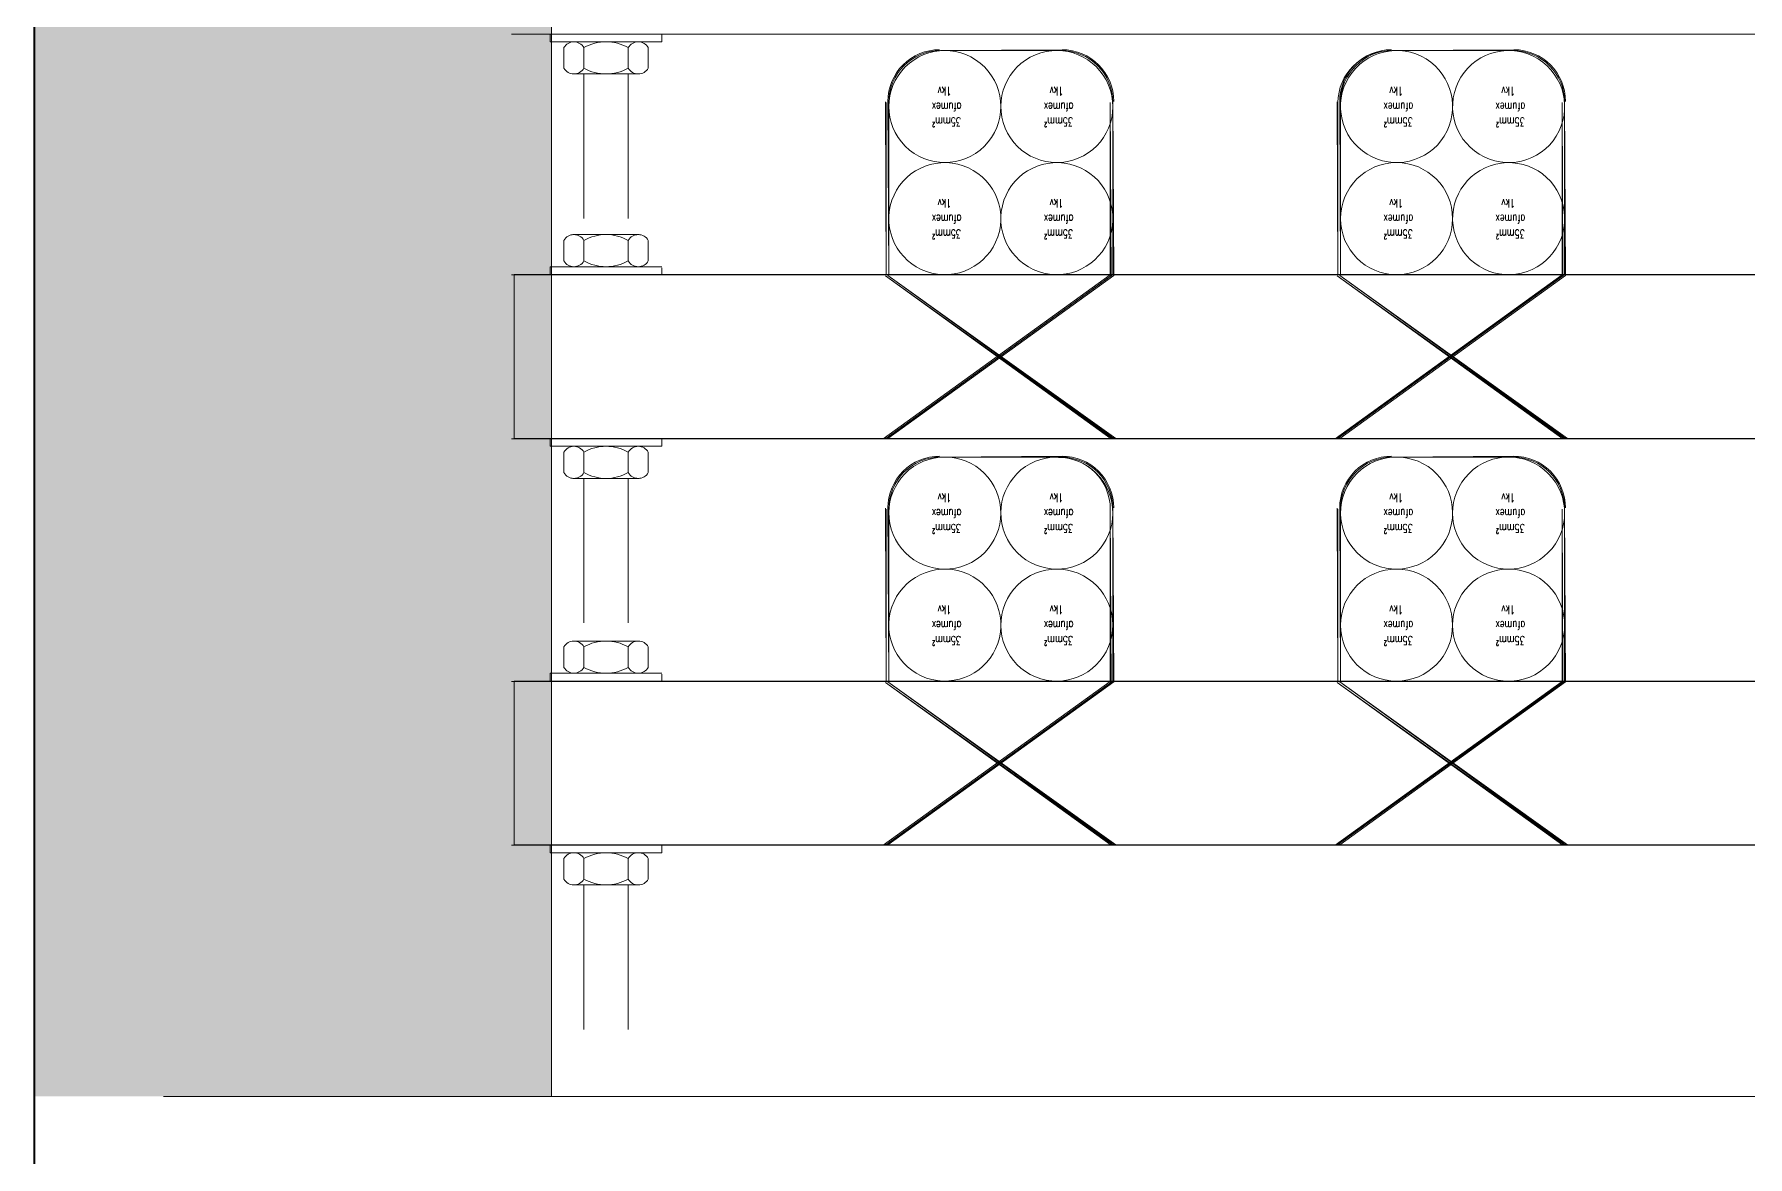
# Model space of a CAD drawing. Extents: x -14.2 to 52.3, y 2.5 to 90.9.
# Drawn here: x 11.7422 to 11.941, y 17.6267 to 17.7569 of the extents above; entities that cross this region are included whole.
import ezdxf

# ---------------------------------------------------------------- set-up
doc = ezdxf.new("R2010")
doc.units = 0
for name, color, linetype, lineweight in [('limpo_PINI-PSG-PE-0102-LAZ-R00$0$0-1', 7, 'Continuous', 5), ('limpo_PINI-PSG-PE-0102-LAZ-R00$0$A-WALL', 1, 'Continuous', 5), ('limpo_PINI-PSG-PE-0102-LAZ-R00$0$A-WALL-FNSH', 1, 'Continuous', 40), ('limpo_PINI-PSG-PE-0102-LAZ-R00$0$PNIN-HID-PL-0009-LAZ-R00_dwg', 8, 'Continuous', 5), ('limpo_PINI-PSG-PE-0102-LAZ-R00$0$S-BEAM', 12, 'Continuous', 5)]:
    doc.layers.add(name, color=color, linetype=linetype, lineweight=lineweight)
doc.layers.add('limpo_PINI-PSG-PE-0102-LAZ-R00$0$0-8', color=7, linetype='Continuous', lineweight=5, true_color=0x999999)
doc.layers.add('limpo_PINI-PSG-PE-0102-LAZ-R00$0$XR_ARQT', color=7, linetype='Continuous')
doc.layers.add('XR_ARQT', color=7, linetype='Continuous')
doc.styles.add('limpo_PINI-PSG-PE-0102-LAZ-R00$0$RomanS_2', font='romans__.ttf', dxfattribs={"width": 0.7, "height": 0.001})

# ---------------------------------------------------------------- blocks, each defined once
blk = doc.blocks.new('limpo_PINI-PSG-PE-0102-LAZ-R00$0$LAZ GERAL - PNE_dwg-25011385-009 - PRE - PAV_ LAZER - GERAL')
at = {"layer": 'limpo_PINI-PSG-PE-0102-LAZ-R00$0$0-8'}
for p, q in [((-9.823514366990139, -7.075111886829141), (-9.823514366990139, -7.077488252043729)), ((-9.821191985353636, -7.075111886829141), (-9.821191985353636, -7.077488252043729)), ((-9.81603985956292, -7.077488252043729), (-9.81603985956292, -7.075111886829141)), ((-9.81371748019734, -7.075111886829141), (-9.81371748019734, -7.077488252043729)), ((-9.822468383642843, -7.078159931612014), (-9.814763460138252, -7.078159931612014)), ((-9.821192088681272, -7.09493532935381), (-9.821192088681272, -7.078159929341076)), ((-9.816039961755067, -7.094935331624747), (-9.816039961755067, -7.078159929341076)), ((-9.823514366990139, -7.099857292276624), (-9.823514366990139, -7.097480924791107)), ((-9.822468383642843, -7.096809247493745), (-9.814763460138252, -7.096809247493745)), ((-9.821191985353636, -7.099857290005687), (-9.821191985353636, -7.09748092252017)), ((-9.81603985956292, -7.097480924791107), (-9.81603985956292, -7.099857290005687)), ((-9.813717479061893, -7.099857290005687), (-9.813717479061893, -7.097480924791107)), ((-8.779996496658697, -7.101449110084801), (-9.8292980312672, -7.101449110084801)), ((-9.823514366990139, -7.122042370718717), (-9.823514366990139, -7.124418733662367)), ((-9.821191986489112, -7.122042368447779), (-9.821191986489112, -7.124418735933304)), ((-9.816039860698396, -7.124418735933304), (-9.816039860698396, -7.122042370718717)), ((-9.813717479061893, -7.122042368447779), (-9.813717479061893, -7.124418733662367)), ((-9.82246838477829, -7.125090413230659), (-9.8147634612737, -7.125090413230659)), ((-9.821192087545782, -7.141865813243392), (-9.821192087545782, -7.125090413230659)), ((-9.816039961755067, -7.141865813243392), (-9.816039961755067, -7.125090413230659)), ((-9.823514368125586, -7.147018732726579), (-9.823514368125586, -7.144642367511992)), ((-9.82246838477829, -7.1439706879437), (-9.8147634612737, -7.1439706879437)), ((-9.821191986489112, -7.147018732726579), (-9.821191986489112, -7.144642367511992)), ((-9.816039860698396, -7.144642367511992), (-9.816039860698396, -7.147018732726579)), ((-9.81371748019734, -7.147018732726579), (-9.81371748019734, -7.144642365241054)), ((-8.779996729120256, -7.148610550534762), (-9.8292980312672, -7.148610550534762)), ((-9.823514368125586, -7.169203813439609), (-9.823514368125586, -7.171580176383266)), ((-9.821191986489112, -7.169203811168671), (-9.821191986489112, -7.171580176383266)), ((-9.81603985956292, -7.171580178654203), (-9.81603985956292, -7.169203813439609)), ((-9.81371748019734, -7.169203811168671), (-9.81371748019734, -7.171580176383266)), ((-9.822468383642843, -7.172251858222488), (-9.814763460138252, -7.172251858222488)), ((-9.821192087545782, -7.189015953511003), (-9.821192087545782, -7.172251855951551)), ((-9.81603996061962, -7.189015978491305), (-9.81603996061962, -7.172251858222488))]:
    blk.add_line(p, q, dxfattribs=at)
at = {"layer": 'limpo_PINI-PSG-PE-0102-LAZ-R00$0$0-8', "flags": 128}
for points in [[(-9.812130244004535, -7.073519305986167), (-9.812130244004535, -7.074440207260857), (-9.825101602047496, -7.074440207260857), (-9.825101602047496, -7.073519305986167)], [(-9.765709416279009, -7.075349842417239), (-9.779809416368394, -7.075449845397472), (-9.765809416988304, -7.075449845397472)], [(-9.713288588008098, -7.075349846959114), (-9.72738859036842, -7.075449845397472), (-9.713388588717393, -7.075449845397472)], [(-9.785909416487627, -7.120449787604812), (-9.759709418004562, -7.101549842035773), (-9.75980941644292, -7.08144984253645), (-9.75980941644292, -7.101449841326485), (-9.786148040866664, -7.120449787604812)], [(-9.785909416487627, -7.081349844098092), (-9.785809418049269, -7.101449843597415), (-9.785809418049269, -7.081449844807395)], [(-9.733488589352177, -7.120449787604812), (-9.70728858973365, -7.10154984430671), (-9.707388588172009, -7.081449844807395), (-9.707388588172009, -7.101449845868352), (-9.73372721486669, -7.120449785333875)], [(-9.733488589352177, -7.081349844098092), (-9.733388589778357, -7.101449845868352), (-9.733388589778357, -7.081449844807395)], [(-9.8292980312672, -7.101449795907776), (-9.829298031267228, -7.12044979668859), (-8.779996590314227, -7.120449796688597)], [(-9.812130244004535, -7.100528969573979), (-9.825101602047496, -7.100528969573979), (-9.825101602047496, -7.101449870848654)], [(-9.785909417623074, -7.101449843597415), (-9.812130245140011, -7.101449843597415), (-9.812130245140011, -7.100648345917463), (-9.812130245140011, -7.101449868577717)], [(-9.759709416869072, -7.120449785333875), (-9.785909417623074, -7.101549842035773), (-9.759470791354588, -7.12044978987575)], [(-9.733488590487653, -7.101449843597415), (-9.759709416869072, -7.101449843597415), (-9.759709416869072, -7.100648345917463)], [(-9.70728858859816, -7.12044978987575), (-9.733488590487653, -7.101549842035773), (-9.707049965354614, -7.120449787604812)], [(-9.681067763352203, -7.101449845868352), (-9.70728858973365, -7.101449845868352), (-9.70728858973365, -7.100648345917463)], [(-9.812130244004535, -7.12044978987575), (-9.812130244004535, -7.121370693421369), (-9.825101602047496, -7.121370693421369), (-9.825101602047496, -7.12044978987575)], [(-9.765709416279009, -7.122511287409068), (-9.779809417503884, -7.122611288118371), (-9.765809415852814, -7.122611288118371)], [(-9.713288589143545, -7.122511289680013), (-9.727388589232973, -7.122611288118371), (-9.713388588717393, -7.122611288118371)], [(-9.785909416487627, -7.167611232596634), (-9.759709415733624, -7.148711287027602), (-9.75980941644292, -7.12861128752828), (-9.75980941644292, -7.148611286318307), (-9.786148040866664, -7.167611232596634)], [(-9.785909417623074, -7.128511286818984), (-9.785809416913779, -7.148611288589244), (-9.785809416913779, -7.128611289799217)], [(-9.733488590487653, -7.167611232596634), (-9.70728858859816, -7.148711289298539), (-9.707388589307456, -7.12861128752828), (-9.707388589307456, -7.148611290860181), (-9.7337272137312, -7.167611230325697)], [(-9.733488591623114, -7.128511286818984), (-9.733388589778357, -7.148611290860181), (-9.733388589778357, -7.128611289799217)], [(-9.8292980312672, -7.148611238628661), (-9.829298031267228, -7.167611237138544), (-8.779996822775757, -7.167611237138551)], [(-9.812130244004535, -7.147690414565801), (-9.825101600912006, -7.147690414565801), (-9.825101600912006, -7.148611313569546)], [(-9.785909416487627, -7.148611288589244), (-9.812130244004535, -7.148611288589244), (-9.812130244004535, -7.147809788638362), (-9.812130244004535, -7.148611311298609)], [(-9.759709416869072, -7.167611230325697), (-9.785909416487627, -7.148711287027602), (-9.759470791354588, -7.167611232596634)], [(-9.733488589352177, -7.148611286318307), (-9.759709416869072, -7.148611286318307), (-9.759709416869072, -7.147809788638362)], [(-9.70728858973365, -7.167611232596634), (-9.733488589352177, -7.148711287027602), (-9.707049964219124, -7.167611232596634)], [(-9.681067762216742, -7.148611288589244), (-9.70728858859816, -7.148611288589244), (-9.70728858859816, -7.147809788638362)], [(-9.812130244004535, -7.167611232596634), (-9.812130244004535, -7.168532133871317), (-9.825101600912006, -7.168532133871317), (-9.825101600912006, -7.167611234867572)]]:
    blk.add_lwpolyline(points, dxfattribs=at)
at = {"layer": 'limpo_PINI-PSG-PE-0102-LAZ-R00$0$0-8'}
blk.add_circle((-9.72688859022837, -7.142111287903795), 0.006500000685477403, dxfattribs=at)
for centre, radius, start, end in [((-9.72738859036842, -7.081449844807395), 0.005999999409908696, 90, 180), ((-9.765809415852814, -7.12861128752828), 0.005999999409894485, 0, 90), ((-9.822353176739625, -7.145300373768805), 0.001334665649112665, 29.53874833236072, 150.4612997303031)]:
    blk.add_arc(centre, radius, start, end, dxfattribs=at)
for centre, major_axis, ratio, start_param, end_param in [((-9.822353177875073, -7.075769893085955), (0.001062128778465899, 0.0008082220248060285), 0.9999987968661237, 6.148262852683946, 8.258759658777539), ((-9.818615923026016, -7.079659054315094), (-0.005053564411040249, 0.001332038701270352), 0.9999997827381139, 4.454673061204433, 5.485549198814666), ((-9.814878669312407, -7.075769893085955), (-0.0006276603537432462, 0.001177871660271514), 0.9999980976705188, 4.738335604241797, 6.848833176172069), ((-9.77990941707769, -7.081349844098092), (0.004242640871752344, 0.004242640470858634), 0.9999998107575999, 0.7853981160208319, 2.356194442816913), ((-9.779809416368394, -7.08144984253645), (0.005742552845441486, 0.001738705693161924), 0.9999993176683866, 1.276795119645629, 2.847591446440525), ((-9.765809416988304, -7.08144984253645), (0.00600000054538441, 0), 0.9999994322657476, 0, 1.570796326794897), ((-9.765709417414456, -7.081349841827155), (-0.005543273998218475, 0.002296110351721037), 0.9999997323666799, 3.534293157782389, 5.105089484577285), ((-9.727488589942269, -7.081349844098092), (0.004242627597215297, 0.004242653745380525), 0.9999998107528627, 0.785394987184219, 2.356191313977931), ((-9.713388588717393, -7.081449844807395), (0.00600000054538441, 0), 0.9999998107564334, 0, 1.570796326794897), ((-9.713288589143545, -7.081349844098092), (0.005922527525532664, 0.0009610803084457208), 0.9999994015589317, 6.122312172870592, 7.693108499663126), ((-9.822353176739625, -7.076830245786908), (-0.0009679255279767005, 0.0009189458121804474), 0.999998097652575, 1.274994353775104, 3.385491350348307), ((-9.818615924161463, -7.072941082286839), (-0.003320815413452485, 0.004035475406590249), 0.9999993129460105, 1.937602101983141, 2.968478275833025), ((-9.814878669312407, -7.076830245786908), (-0.0008082273662776498, 0.001062124175947519), 0.9999987968619735, 1.435869758804178, 3.546366695751454), ((-9.822353177875073, -7.09813893104792), (0.000848020479917347, 0.001030633684939795), 0.9999973097106284, 5.916435037851086, 8.026931083221045), ((-9.818615924161463, -7.102028092277052), (0.00480299842626946, 0.002060112863083064), 0.999999104190441, 0.6501701032495038, 1.681045848267609), ((-9.814878670447854, -7.09813893104792), (0.001290571739534613, 0.0003402391040194613), 0.9999982985212941, 0.2577786912709475, 2.36827408315405), ((-9.822353177875073, -7.099199283748874), (-0.0003402443827570519, 0.00129057150574932), 0.9999982985014264, 1.828572629331392, 3.939069500155536), ((-9.818615924161463, -7.095310120248797), (-0.003320817938719765, 0.004035473328536359), 0.9999993129442908, 1.937601476215565, 2.968477650065009), ((-9.814878670447854, -7.099199283748874), (-0.0006276578325000696, 0.001177875878806031), 0.9999961953601746, 1.596746054832266, 3.707244536865128), ((-9.822353176739625, -7.122700376975537), (0.0001795338106944587, 0.001322538599005397), 0.9999987968587135, 5.362862510296027, 7.473358686533195), ((-9.818615923026016, -7.126589538204669), (0.005178630010361901, 0.000703304313376575), 0.9999996927395559, 0.9203750208401267, 1.9512512304781), ((-9.814878669312407, -7.1227003747046), (-0.001322537036595344, 0.0001795338146119618), 0.9999987968573182, 3.792066023137158, 5.902563170511023), ((-9.77990941707769, -7.128511286818984), (0.005543281616881354, 0.00229609195863056), 0.9999997323683547, 1.178098762202826, 2.748895088997723), ((-9.779809416368394, -7.128611289799217), (-0.002296101589699099, 0.005543278856604942), 0.999999732365893, 5.890486272789295, 7.461282599584198), ((-9.765709417414456, -7.128511284548047), (-0.005922524336555855, 0.0009610999599939967), 0.9999994015551872, 3.302468727513564, 4.873265054308461), ((-9.727488591077716, -7.128511286818984), (0.005543281616881354, 0.00229609195863056), 0.9999997323683547, 1.178098762202826, 2.748895088997723), ((-9.727388589232973, -7.128611289799217), (0, 0.006000001680845911), 0.99999962151057, 1.554312234475219e-15, 1.570796326794898), ((-9.71338858985284, -7.12861128752828), (0.005543288801072326, 0.002296074614290339), 0.9999997323700296, 5.890490871480253, 7.461287198270418), ((-9.713288590279035, -7.128511289089921), (0.004242654548072787, 0.004242628400333212), 0.999999432264617, 5.497790319944023, 7.068586646738925), ((-9.822353176739625, -7.123760729676484), (-0.001153159294599132, 0.0006719859444082716), 0.9999974477471144, 1.043174895439603, 3.153672377582599), ((-9.818615923026016, -7.119871566176414), (-0.004159152753887383, 0.003164541138005494), 0.9999996927387436, 1.705774761218333, 2.736650751345486), ((-9.814878669312407, -7.123760729676484), (-0.001153161148432715, 0.0006719816197456117), 0.9999991492504458, 1.043172136679778, 3.15366991901846), ((-9.818615924161463, -7.149189537268882), (0.003558973396427072, 0.003827083278631643), 0.999999216641956, 0.2336766840713637, 1.264552982243142), ((-9.814878669312407, -7.145300373768805), (0.000671983604466092, 0.001153158353023774), 0.9999991492548671, 5.755565035442091, 7.866060576721502), ((-9.822353175604135, -7.146360728740696), (0.001328407231981272, 0.000129124464491843), 0.9999973096929122, 3.560241268739025, 5.670739045946186), ((-9.818615924161463, -7.142471562969689), (-0.003598540970506173, 0.003789904626729427), 0.9999995141830903, 1.866651024317404, 2.897527106306209), ((-9.814878668176917, -7.146360726469759), (0.0001795499425185203, 0.00132253727305416), 0.9999987968557207, 2.221279648029242, 4.331777304618873), ((-9.822353177875073, -7.169861819696429), (0.0009189474288080424, 0.00096792429059904), 0.9999961953605244, 5.987384320459131, 8.097880090676192), ((-9.818615923026016, -7.173750983196506), (-0.002631516957893553, 0.00451530542968675), 0.9999997827354912, 5.240071162982641, 6.270947290109747), ((-9.814878670447854, -7.169861817425499), (0.001219402781680125, 0.000542579005870562), 0.99999730970521, 0.0968979116130776, 2.207394089256232), ((-9.822353176739625, -7.170922172397376), (-0.001030631292477086, 0.0008480209517268966), 0.9999973096940408, 1.204047148645781, 3.314546746108033), ((-9.818615923026016, -7.167033008897313), (-0.004159149410831565, 0.003164543948215668), 0.999999385478336, 1.705775510365936, 2.736651644398278), ((-9.814878670447854, -7.170922172397376), (-0.000808226369170831, 0.001062125674666153), 0.9999975937325375, 1.435871613120427, 3.546370305572712)]:
    blk.add_ellipse(centre, major_axis=major_axis, ratio=ratio, start_param=start_param, end_param=end_param, dxfattribs=at)
for centre, major_axis, ratio in [((-9.779309416228344, -7.081949846082935), (-0.004596177705511862, 0.00459621222211512), 0.999999825312996), ((-9.766309415992907, -7.081949843811998), (-0.002487424165343442, 0.006005225473682116), 0.9999997529511827), ((-9.72688858909288, -7.081949843811998), (-0.005529233765768054, 0.003417247025916209), 0.9999996093891854), ((-9.713888587721996, -7.081949846082935), (-0.005529228442725675, 0.003417255638781859), 0.999999609387106), ((-9.779309417363791, -7.094949842911959), (-0.006326118713974721, 0.001493396937257651), 0.9999992187736453), ((-9.766309417128355, -7.094949840641021), (-0.006326118713974721, 0.001493396937257651), 0.9999992187736453), ((-9.713888589992933, -7.094949845182896), (0.006326120841810622, 0.001493387340358849), 0.9999996093820269), ((-9.72688859022837, -7.094949842911959), (0.006499999549987479, 0), 0.9999998253114166), ((-9.779309416228344, -7.12911128880382), (-0.002487434334173656, 0.006005221261627125), 0.9999997529532026), ((-9.766309418263845, -7.129111286532883), (0.006005217655528582, 0.002487446007281302), 0.9999997529508075), ((-9.72688859022837, -7.129111286532883), (-0.006005215803726632, 0.002487448125258515), 0.9999995059080241), ((-9.713888589992933, -7.12911128880382), (0.00459621242399551, 0.004596177503646672), 0.9999998253114499), ((-9.779309417363791, -7.142111287903795), (-0.006326116795730375, 0.001493404479775125), 0.9999996093828398), ((-9.766309417128355, -7.142111287903795), (0.002487436847863992, 0.006005223187553496), 0.999999258864796), ((-9.713888589992933, -7.142111290174732), (0.004596202255200414, 0.004596187672503633), 0.9999998253106772)]:
    blk.add_ellipse(centre, major_axis=major_axis, ratio=ratio, dxfattribs=at)
at = {"layer": 'limpo_PINI-PSG-PE-0102-LAZ-R00$0$0-1', "char_height": 0.001, "attachment_point": 1, "rotation": 180, "line_spacing_factor": 0.9830834373146234, "style": 'limpo_PINI-PSG-PE-0102-LAZ-R00$0$RomanS_2'}
for s, insert, width in [('1kv', (-9.778555034813095, -7.080679222330744), 0.002133290672852436), ('1kv', (-9.765555034577659, -7.080679222330744), 0.002133290672852436), ('1kv', (-9.726134207677632, -7.080679220059807), 0.002133290672852436), ('1kv', (-9.713134206306748, -7.080679222330744), 0.002133290672852436), ('afumex', (-9.77737805700879, -7.082500481984312), 0.004595717620944962), ('afumex', (-9.7643780579088, -7.082500479713374), 0.004595717620944962), ('afumex', (-9.724957231008815, -7.082500481984312), 0.004595717620944962), ('afumex', (-9.711957229637889, -7.082500479713374), 0.004595717620944962), ('35mm²', (-9.777426886695437, -7.084224084535535), 0.004425054367116768), ('35mm²', (-9.764426885324525, -7.084224084535535), 0.004425054367116768), ('35mm²', (-9.725006059559988, -7.084224086806472), 0.004425054367116768), ('35mm²', (-9.712006059324551, -7.084224084535535), 0.004425054367116768), ('1kv', (-9.778555033677605, -7.093679221430719), 0.002133290672852436), ('1kv', (-9.765555034577659, -7.093679221430719), 0.002133290672852436), ('1kv', (-9.726134207677632, -7.093679223701656), 0.002133290672852436), ('1kv', (-9.713134207442195, -7.093679223701656), 0.002133290672852436), ('afumex', (-9.77737805700879, -7.095500483355224), 0.004595717620944962), ('afumex', (-9.764378056773353, -7.095500478813349), 0.004595717620944962), ('afumex', (-9.724957229873354, -7.095500481084287), 0.004595717620944962), ('afumex', (-9.711957229637889, -7.095500483355224), 0.004595717620944962), ('35mm²', (-9.777426886695437, -7.097224083635503), 0.004425054367116768), ('35mm²', (-9.76442688646, -7.09722408590644), 0.004425054367116768), ('35mm²', (-9.725006058424526, -7.09722408590644), 0.004425054367116768), ('35mm²', (-9.712006059324551, -7.097224083635503), 0.004425054367116768), ('1kv', (-9.778555034813095, -7.127840665051636), 0.002133290672852436), ('1kv', (-9.765555035713106, -7.127840665051636), 0.002133290672852436), ('1kv', (-9.726134207677632, -7.127840662780699), 0.002133290672852436), ('1kv', (-9.713134208577685, -7.127840665051636), 0.002133290672852436), ('afumex', (-9.77737805700879, -7.129661922434266), 0.004595717620944962), ('afumex', (-9.764378056773353, -7.129661922434266), 0.004595717620944962), ('afumex', (-9.724957229873354, -7.129661924705204), 0.004595717620944962), ('afumex', (-9.711957229637889, -7.129661922434266), 0.004595717620944962), ('35mm²', (-9.777426887830885, -7.131385527256427), 0.004425054367116768), ('35mm²', (-9.76442688646, -7.131385529527364), 0.004425054367116768), ('35mm²', (-9.725006059559988, -7.131385531798301), 0.004425054367116768), ('35mm²', (-9.712006059324551, -7.131385529527364), 0.004425054367116768), ('1kv', (-9.778555035948543, -7.140840664151604), 0.002133290672852436), ('1kv', (-9.765555035713106, -7.140840664151604), 0.002133290672852436), ('1kv', (-9.726134207677632, -7.140840666422541), 0.002133290672852436), ('1kv', (-9.713134207442195, -7.140840666422541), 0.002133290672852436), ('afumex', (-9.77737805700879, -7.142661923805171), 0.004595717620944962), ('35mm²', (-9.777426886695437, -7.144385528627332), 0.004425054367116768), ('afumex', (-9.764378056773353, -7.142661921534234), 0.004595717620944962), ('35mm²', (-9.764426885324525, -7.144385530898269), 0.004425054367116768), ('afumex', (-9.724957229873354, -7.142661923805171), 0.004595717620944962), ('35mm²', (-9.725006059559988, -7.144385530898269), 0.004425054367116768), ('afumex', (-9.711957229637889, -7.142661923805171), 0.004595717620944962), ('35mm²', (-9.712006059324551, -7.144385528627332), 0.004425054367116768)]:
    blk.add_mtext(s, dxfattribs=dict(at, insert=insert, width=width))
blk = doc.blocks.new('limpo_PINI-PSG-PE-0102-LAZ-R00$0$PINI-EST-PE-1101-TQR-R20_rvt-1-5PPE_008_LAZER__P_A_0_09_')
at = {"layer": 'limpo_PINI-PSG-PE-0102-LAZ-R00$0$S-BEAM'}
blk.add_hatch(color=50, dxfattribs=at).paths.add_polyline_path([(3399.985134577984, -6490.395772534968), (3399.985134577984, -4455.000063640076), (3339.985134577972, -4455.000063640076), (3339.985134577972, -6490.395772534968), (3354.985134577977, -6490.395772534968)])
at = {"layer": 'limpo_PINI-PSG-PE-0102-LAZ-R00$0$S-BEAM', "color": 55, "lineweight": 18}
blk.add_line((3399.985134577974, -6490.395772534965), (3399.985134577974, -4455.000063640075), dxfattribs=at)
blk = doc.blocks.new('limpo_PINI-PSG-PE-0102-LAZ-R00$0$PNIN-HID-PL-0009-LAZ-R00_dwg-3604853-5PPE_008_LAZER__P_A_0_09_')
at = {"color": 9, "lineweight": 5}
for p, q in [((21430.24335289832, 11982.55212611017), (22479.54502517447, 11982.55212611017)), ((21493.83196788653, 11980.72159649195), (21479.73196779714, 11980.62159351171)), ((21546.25279615744, 11980.72159195007), (21532.15279379712, 11980.62159351171)), ((22479.54488750684, 11954.62232882439), (21430.24335289834, 11954.62232882439)), ((21430.24335289831, 11935.6216422206), (22479.54479385131, 11935.6216422206)), ((21493.83196788653, 11933.56015150012), (21479.73196666165, 11933.46015079081)), ((21546.252795022, 11933.56014922917), (21532.15279493256, 11933.46015079081)), ((22479.54465504528, 11907.46088837442), (21430.24335289834, 11907.46088837442)), ((21430.24335289831, 11888.46020177064), (22479.54456138978, 11888.46020177064))]:
    blk.add_line(p, q, dxfattribs=at)
at = {"color": 9, "lineweight": 5, "flags": 128}
for points in [[(21473.63196767791, 11935.62165130437), (21499.83196616097, 11954.52159687341), (21499.73196772262, 11974.62159637273), (21499.73196772262, 11954.6215975827), (21473.39334329887, 11935.62165130437)], [(21473.63196767791, 11974.72159481109), (21473.73196611627, 11954.62159531177), (21473.73196611627, 11974.62159410179)], [(21526.05279481336, 11935.62165130437), (21552.25279443189, 11954.52159460247), (21552.15279599353, 11974.62159410179), (21552.15279599353, 11954.62159304083), (21525.81416929885, 11935.62165357531)], [(21526.05279481336, 11974.72159481109), (21526.15279438718, 11954.62159304083), (21526.15279438718, 11974.62159410179)], [(21499.83196729646, 11935.62165357531), (21473.63196654247, 11954.52159687341), (21500.07059281095, 11935.62164903344)], [(21552.25279556738, 11935.62164903344), (21526.05279367789, 11954.52159687341), (21552.49141881093, 11935.62165130437)], [(21473.63196767791, 11888.46020631255), (21499.83196843191, 11907.36015188158), (21499.73196772262, 11927.4601513809), (21499.73196772262, 11907.46015259088), (21473.39334329887, 11888.46020631255)], [(21473.63196654247, 11927.5601520902), (21473.73196725176, 11907.46015031994), (21473.73196725176, 11927.46014910997)], [(21526.05279367789, 11888.46020631255), (21552.25279556738, 11907.36014961065), (21552.15279485808, 11927.4601513809), (21552.15279485808, 11907.460148049), (21525.81417043434, 11888.46020858349)], [(21526.05279254242, 11927.5601520902), (21526.15279438718, 11907.460148049), (21526.15279438718, 11927.46014910997)], [(21499.83196729646, 11888.46020858349), (21473.63196767791, 11907.36015188158), (21500.07059281095, 11888.46020631255)], [(21552.25279443189, 11888.46020631255), (21526.05279481336, 11907.36015188158), (21552.49141994641, 11888.46020631255)]]:
    blk.add_lwpolyline(points, dxfattribs=at)
at = {"color": 9, "lineweight": 5}
for centre, radius, start, end in [((21532.15279379712, 11974.62159410179), 5.999999409908924, 90, 180), ((21493.73196831272, 11927.4601513809), 5.999999409890734, 0, 90)]:
    blk.add_arc(centre, radius, start, end, dxfattribs=at)
blk = doc.blocks.new('limpo_PINI-PSG-PE-0102-LAZ-R00$0$A$C745163c0')
at = {"layer": 'limpo_PINI-PSG-PE-0102-LAZ-R00$0$A-WALL', "color": 170, "lineweight": 40}
blk.add_line((-2340.015000000003, -1879.999999999996), (-2340.015000000003, -3990.395708894896), dxfattribs=at)
at = {"layer": 'limpo_PINI-PSG-PE-0102-LAZ-R00$0$A-WALL-FNSH', "lineweight": 5}
blk.add_line((-1249.999999999995, -3975.395708894892), (-2325.015000000019, -3975.395708894892), dxfattribs=at)
at = {"lineweight": 5}
blk.add_blockref('limpo_PINI-PSG-PE-0102-LAZ-R00$0$PINI-EST-PE-1101-TQR-R20_rvt-1-5PPE_008_LAZER__P_A_0_09_', (-5680.000134577966, 2515.000063640069), dxfattribs=at)
at = {"layer": 'limpo_PINI-PSG-PE-0102-LAZ-R00$0$PNIN-HID-PL-0009-LAZ-R00_dwg', "color": 9}
blk.add_blockref('limpo_PINI-PSG-PE-0102-LAZ-R00$0$PNIN-HID-PL-0009-LAZ-R00_dwg-3604853-5PPE_008_LAZER__P_A_0_09_', (-23714.89205015465, -15834.71684584265), dxfattribs=at)
blk = doc.blocks.new('limpo_PINI-PSG-PE-0102-LAZ-R00')
at = {"layer": 'limpo_PINI-PSG-PE-0102-LAZ-R00$0$XR_ARQT', "xscale": 0.001000000000038553, "yscale": 0.001000000000038553, "zscale": 0.001000000000038553}
blk.add_blockref('limpo_PINI-PSG-PE-0102-LAZ-R00$0$A$C745163c0', (14.12395706891857, 21.59203309899526), dxfattribs=at)
at = {"layer": 'limpo_PINI-PSG-PE-0102-LAZ-R00$0$XR_ARQT'}
blk.add_blockref('limpo_PINI-PSG-PE-0102-LAZ-R00$0$LAZ GERAL - PNE_dwg-25011385-009 - PRE - PAV_ LAZER - GERAL', (21.66890713574764, 24.81343055707635), dxfattribs=at)

msp = doc.modelspace()

# ---------------------------------------------------------------- block references
at = {"layer": 'XR_ARQT'}
msp.add_blockref('limpo_PINI-PSG-PE-0102-LAZ-R00', (-0.04176675143469311, 0.01701602956512716), dxfattribs=at)

doc.saveas('drawing.dxf')
